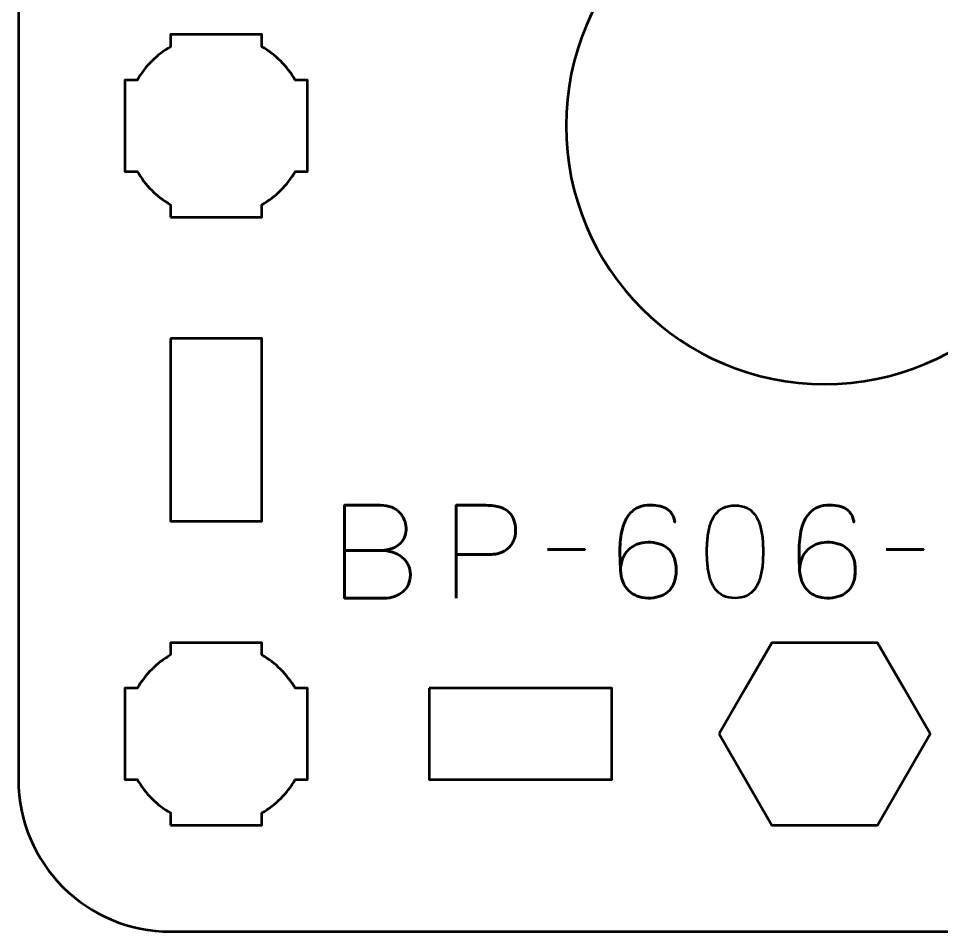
# Model space of a CAD drawing. Header units: centimetres. Extents: x -16.2 to -4.8, y -20.5 to -9.2.
# Drawn here: x -10.15 to -7.116, y -14.5 to -11.497 of the extents above; entities that cross this region are included whole.
import ezdxf

# ---------------------------------------------------------------- set-up
doc = ezdxf.new("R2010")
doc.units = ezdxf.units.CM
doc.header["$MEASUREMENT"] = 0
doc.layers.add('Layer 1', color=7, linetype='Continuous')

msp = doc.modelspace()

# ---------------------------------------------------------------- linework, layer by layer
at = {"layer": 'Layer 1', "lineweight": 53}
for points, knots in [([(-9.64994, -9.19997), (-9.64994, -9.19997), (-5.35007, -9.19997), (-5.35007, -9.19997), (-5.35007, -9.19997), (-5.07293, -9.19997), (-4.84997, -9.42306), (-4.84997, -9.70006), (-4.84997, -9.70006), (-4.84997, -9.70006), (-4.84997, -13.99993), (-4.84997, -13.99993), (-4.84997, -13.99993), (-4.84997, -14.27707), (-5.07293, -14.50003), (-5.35007, -14.50003), (-5.35007, -14.50003), (-5.35007, -14.50003), (-9.64994, -14.50003), (-9.64994, -14.50003), (-9.64994, -14.50003), (-9.92694, -14.50003), (-10.15003, -14.27707), (-10.15003, -13.99993), (-10.15003, -13.99993), (-10.15003, -13.99993), (-10.15003, -9.70006), (-10.15003, -9.70006), (-10.15003, -9.70006), (-10.15003, -9.42306), (-9.92694, -9.19997), (-9.64994, -9.19997)], [0, 0, 0, 0, 0.125, 0.125, 0.125, 0.125, 0.25, 0.25, 0.25, 0.25, 0.375, 0.375, 0.375, 0.375, 0.5, 0.5, 0.5, 0.5, 0.625, 0.625, 0.625, 0.625, 0.75, 0.75, 0.75, 0.75, 0.875, 0.875, 0.875, 0.875, 1, 1, 1, 1]), ([(-7.5, -11), (-7.03063, -11), (-6.65, -11.38063), (-6.65, -11.85), (-6.65, -11.85), (-6.65, -12.31937), (-7.03063, -12.7), (-7.5, -12.7), (-7.5, -12.7), (-7.96937, -12.7), (-8.35, -12.31937), (-8.35, -11.85), (-8.35, -11.85), (-8.35, -11.38063), (-7.96937, -11), (-7.5, -11)], [0, 0, 0, 0, 0.25, 0.25, 0.25, 0.25, 0.5, 0.5, 0.5, 0.5, 0.75, 0.75, 0.75, 0.75, 1, 1, 1, 1]), ([(-9.64999, -12.15006), (-9.64999, -12.15006), (-9.64999, -12.10988), (-9.64999, -12.10988), (-9.64999, -12.10988), (-9.69553, -12.08355), (-9.73349, -12.0456), (-9.75984, -12.00007), (-9.75984, -12.00007), (-9.75984, -12.00007), (-9.79999, -12.00007), (-9.79999, -12.00007), (-9.79999, -12.00007), (-9.79999, -12.00007), (-9.79999, -11.85155), (-9.79999, -11.85155), (-9.79999, -11.85155), (-9.79999, -11.85155), (-9.80001, -11.85), (-9.80001, -11.85), (-9.80001, -11.85), (-9.80001, -11.85), (-9.79999, -11.84845), (-9.79999, -11.84845), (-9.79999, -11.84845), (-9.79999, -11.84845), (-9.79999, -11.70006), (-9.79999, -11.70006), (-9.79999, -11.70006), (-9.79999, -11.70006), (-9.75989, -11.70006), (-9.75989, -11.70006), (-9.75989, -11.70006), (-9.73354, -11.65449), (-9.69555, -11.61649), (-9.64999, -11.59013), (-9.64999, -11.59013), (-9.64999, -11.59013), (-9.64999, -11.55005), (-9.64999, -11.55005), (-9.64999, -11.55005), (-9.64999, -11.55005), (-9.50465, -11.55005), (-9.50465, -11.55005), (-9.50465, -11.55005), (-9.50465, -11.55005), (-9.50001, -11.54999), (-9.50001, -11.54999), (-9.50001, -11.54999), (-9.50001, -11.54999), (-9.49536, -11.55005), (-9.49536, -11.55005), (-9.49536, -11.55005), (-9.49536, -11.55005), (-9.34998, -11.55005), (-9.34998, -11.55005), (-9.34998, -11.55005), (-9.34998, -11.55005), (-9.34998, -11.59013), (-9.34998, -11.59013), (-9.34998, -11.59013), (-9.30441, -11.61649), (-9.26644, -11.65449), (-9.2401, -11.70006), (-9.2401, -11.70006), (-9.2401, -11.70006), (-9.19998, -11.70006), (-9.19998, -11.70006), (-9.19998, -11.70006), (-9.19998, -11.70006), (-9.19998, -12.00007), (-9.19998, -12.00007), (-9.19998, -12.00007), (-9.19998, -12.00007), (-9.24015, -12.00007), (-9.24015, -12.00007), (-9.24015, -12.00007), (-9.26649, -12.0456), (-9.30445, -12.08355), (-9.34998, -12.10988), (-9.34998, -12.10988), (-9.34998, -12.10988), (-9.34998, -12.15006), (-9.34998, -12.15006), (-9.34998, -12.15006), (-9.34998, -12.15006), (-9.64999, -12.15006), (-9.64999, -12.15006)], [0, 0, 0, 0, 0.0454545, 0.0454545, 0.0454545, 0.0454545, 0.0909091, 0.0909091, 0.0909091, 0.0909091, 0.1363636, 0.1363636, 0.1363636, 0.1363636, 0.1818182, 0.1818182, 0.1818182, 0.1818182, 0.2272727, 0.2272727, 0.2272727, 0.2272727, 0.2727273, 0.2727273, 0.2727273, 0.2727273, 0.3181818, 0.3181818, 0.3181818, 0.3181818, 0.3636364, 0.3636364, 0.3636364, 0.3636364, 0.4090909, 0.4090909, 0.4090909, 0.4090909, 0.4545455, 0.4545455, 0.4545455, 0.4545455, 0.5, 0.5, 0.5, 0.5, 0.5454545, 0.5454545, 0.5454545, 0.5454545, 0.5909091, 0.5909091, 0.5909091, 0.5909091, 0.6363636, 0.6363636, 0.6363636, 0.6363636, 0.6818182, 0.6818182, 0.6818182, 0.6818182, 0.7272727, 0.7272727, 0.7272727, 0.7272727, 0.7727273, 0.7727273, 0.7727273, 0.7727273, 0.8181818, 0.8181818, 0.8181818, 0.8181818, 0.8636364, 0.8636364, 0.8636364, 0.8636364, 0.9090909, 0.9090909, 0.9090909, 0.9090909, 0.9545455, 0.9545455, 0.9545455, 0.9545455, 1, 1, 1, 1]), ([(-9.64994, -12.54998), (-9.64994, -12.54998), (-9.34993, -12.54998), (-9.34993, -12.54998), (-9.34993, -12.54998), (-9.34993, -12.54998), (-9.34993, -13.14998), (-9.34993, -13.14998), (-9.34993, -13.14998), (-9.34993, -13.14998), (-9.64994, -13.14998), (-9.64994, -13.14998), (-9.64994, -13.14998), (-9.64994, -13.14998), (-9.64994, -12.54998), (-9.64994, -12.54998)], [0, 0, 0, 0, 0.25, 0.25, 0.25, 0.25, 0.5, 0.5, 0.5, 0.5, 0.75, 0.75, 0.75, 0.75, 1, 1, 1, 1]), ([(-9.64999, -14.15006), (-9.64999, -14.15006), (-9.64999, -14.10988), (-9.64999, -14.10988), (-9.64999, -14.10988), (-9.69553, -14.08355), (-9.73349, -14.0456), (-9.75984, -14.00007), (-9.75984, -14.00007), (-9.75984, -14.00007), (-9.79999, -14.00007), (-9.79999, -14.00007), (-9.79999, -14.00007), (-9.79999, -14.00007), (-9.79999, -13.85155), (-9.79999, -13.85155), (-9.79999, -13.85155), (-9.79999, -13.85155), (-9.80001, -13.85), (-9.80001, -13.85), (-9.80001, -13.85), (-9.80001, -13.85), (-9.79999, -13.84845), (-9.79999, -13.84845), (-9.79999, -13.84845), (-9.79999, -13.84845), (-9.79999, -13.70006), (-9.79999, -13.70006), (-9.79999, -13.70006), (-9.79999, -13.70006), (-9.75989, -13.70006), (-9.75989, -13.70006), (-9.75989, -13.70006), (-9.73354, -13.65449), (-9.69555, -13.61649), (-9.64999, -13.59013), (-9.64999, -13.59013), (-9.64999, -13.59013), (-9.64999, -13.55005), (-9.64999, -13.55005), (-9.64999, -13.55005), (-9.64999, -13.55005), (-9.50465, -13.55005), (-9.50465, -13.55005), (-9.50465, -13.55005), (-9.50465, -13.55005), (-9.50001, -13.54999), (-9.50001, -13.54999), (-9.50001, -13.54999), (-9.50001, -13.54999), (-9.49536, -13.55005), (-9.49536, -13.55005), (-9.49536, -13.55005), (-9.49536, -13.55005), (-9.34998, -13.55005), (-9.34998, -13.55005), (-9.34998, -13.55005), (-9.34998, -13.55005), (-9.34998, -13.59013), (-9.34998, -13.59013), (-9.34998, -13.59013), (-9.30441, -13.61649), (-9.26644, -13.65449), (-9.2401, -13.70006), (-9.2401, -13.70006), (-9.2401, -13.70006), (-9.19998, -13.70006), (-9.19998, -13.70006), (-9.19998, -13.70006), (-9.19998, -13.70006), (-9.19998, -14.00007), (-9.19998, -14.00007), (-9.19998, -14.00007), (-9.19998, -14.00007), (-9.24015, -14.00007), (-9.24015, -14.00007), (-9.24015, -14.00007), (-9.26649, -14.0456), (-9.30445, -14.08355), (-9.34998, -14.10988), (-9.34998, -14.10988), (-9.34998, -14.10988), (-9.34998, -14.15006), (-9.34998, -14.15006), (-9.34998, -14.15006), (-9.34998, -14.15006), (-9.64999, -14.15006), (-9.64999, -14.15006)], [0, 0, 0, 0, 0.0454545, 0.0454545, 0.0454545, 0.0454545, 0.0909091, 0.0909091, 0.0909091, 0.0909091, 0.1363636, 0.1363636, 0.1363636, 0.1363636, 0.1818182, 0.1818182, 0.1818182, 0.1818182, 0.2272727, 0.2272727, 0.2272727, 0.2272727, 0.2727273, 0.2727273, 0.2727273, 0.2727273, 0.3181818, 0.3181818, 0.3181818, 0.3181818, 0.3636364, 0.3636364, 0.3636364, 0.3636364, 0.4090909, 0.4090909, 0.4090909, 0.4090909, 0.4545455, 0.4545455, 0.4545455, 0.4545455, 0.5, 0.5, 0.5, 0.5, 0.5454545, 0.5454545, 0.5454545, 0.5454545, 0.5909091, 0.5909091, 0.5909091, 0.5909091, 0.6363636, 0.6363636, 0.6363636, 0.6363636, 0.6818182, 0.6818182, 0.6818182, 0.6818182, 0.7272727, 0.7272727, 0.7272727, 0.7272727, 0.7727273, 0.7727273, 0.7727273, 0.7727273, 0.8181818, 0.8181818, 0.8181818, 0.8181818, 0.8636364, 0.8636364, 0.8636364, 0.8636364, 0.9090909, 0.9090909, 0.9090909, 0.9090909, 0.9545455, 0.9545455, 0.9545455, 0.9545455, 1, 1, 1, 1]), ([(-7.84641, -13.85), (-7.84641, -13.85), (-7.75981, -13.7), (-7.75981, -13.7), (-7.75981, -13.7), (-7.75981, -13.7), (-7.6732, -13.55), (-7.6732, -13.55), (-7.6732, -13.55), (-7.6732, -13.55), (-7.5, -13.55), (-7.5, -13.55), (-7.5, -13.55), (-7.5, -13.55), (-7.3268, -13.55), (-7.3268, -13.55), (-7.3268, -13.55), (-7.3268, -13.55), (-7.24019, -13.7), (-7.24019, -13.7), (-7.24019, -13.7), (-7.24019, -13.7), (-7.15359, -13.85), (-7.15359, -13.85), (-7.15359, -13.85), (-7.15359, -13.85), (-7.24019, -14), (-7.24019, -14), (-7.24019, -14), (-7.24019, -14), (-7.3268, -14.15), (-7.3268, -14.15), (-7.3268, -14.15), (-7.3268, -14.15), (-7.5, -14.15), (-7.5, -14.15), (-7.5, -14.15), (-7.5, -14.15), (-7.6732, -14.15), (-7.6732, -14.15), (-7.6732, -14.15), (-7.6732, -14.15), (-7.75981, -14), (-7.75981, -14), (-7.75981, -14), (-7.75981, -14), (-7.84641, -13.85), (-7.84641, -13.85)], [0, 0, 0, 0, 0.0833333, 0.0833333, 0.0833333, 0.0833333, 0.1666667, 0.1666667, 0.1666667, 0.1666667, 0.25, 0.25, 0.25, 0.25, 0.3333333, 0.3333333, 0.3333333, 0.3333333, 0.4166667, 0.4166667, 0.4166667, 0.4166667, 0.5, 0.5, 0.5, 0.5, 0.5833333, 0.5833333, 0.5833333, 0.5833333, 0.6666667, 0.6666667, 0.6666667, 0.6666667, 0.75, 0.75, 0.75, 0.75, 0.8333333, 0.8333333, 0.8333333, 0.8333333, 0.9166667, 0.9166667, 0.9166667, 0.9166667, 1, 1, 1, 1]), ([(-8.79999, -13.69993), (-8.79999, -13.69993), (-8.19998, -13.69993), (-8.19998, -13.69993), (-8.19998, -13.69993), (-8.19998, -13.69993), (-8.19998, -13.99993), (-8.19998, -13.99993), (-8.19998, -13.99993), (-8.19998, -13.99993), (-8.79999, -13.99993), (-8.79999, -13.99993), (-8.79999, -13.99993), (-8.79999, -13.99993), (-8.79999, -13.69993), (-8.79999, -13.69993)], [0, 0, 0, 0, 0.25, 0.25, 0.25, 0.25, 0.5, 0.5, 0.5, 0.5, 0.75, 0.75, 0.75, 0.75, 1, 1, 1, 1])]:
    msp.add_open_spline(points, degree=3, knots=knots, dxfattribs=at)
at = {"layer": 'Layer 1', "color": 5, "lineweight": 53}
for points, knots in [([(-9.07779, -13.24636), (-9.07779, -13.24636), (-8.96053, -13.24636), (-8.96053, -13.24636), (-8.96053, -13.24636), (-8.94529, -13.24629), (-8.93231, -13.24418), (-8.92137, -13.24001), (-8.92137, -13.24001), (-8.9105, -13.23592), (-8.90169, -13.23035), (-8.89484, -13.22336), (-8.89484, -13.22336), (-8.888, -13.21638), (-8.88306, -13.20848), (-8.87995, -13.19973), (-8.87995, -13.19973), (-8.87692, -13.19105), (-8.87551, -13.18202), (-8.87586, -13.17271), (-8.87586, -13.17271), (-8.87629, -13.16339), (-8.87826, -13.15436), (-8.88179, -13.14554), (-8.88179, -13.14554), (-8.88525, -13.13672), (-8.89047, -13.12875), (-8.89731, -13.12162), (-8.89731, -13.12162), (-8.90415, -13.1145), (-8.91269, -13.10885), (-8.92306, -13.10469), (-8.92306, -13.10469), (-8.93344, -13.10046), (-8.94564, -13.09827), (-8.95968, -13.0982), (-8.95968, -13.0982), (-8.95968, -13.0982), (-9.07779, -13.0982), (-9.07779, -13.0982), (-9.07779, -13.0982), (-9.07779, -13.0982), (-9.07779, -13.40342), (-9.07779, -13.40342), (-9.07779, -13.40342), (-9.07779, -13.40342), (-8.94783, -13.40342), (-8.94783, -13.40342), (-8.94783, -13.40342), (-8.93569, -13.40342), (-8.9244, -13.40166), (-8.91396, -13.3982), (-8.91396, -13.3982), (-8.90352, -13.39467), (-8.89442, -13.38966), (-8.88652, -13.38296), (-8.88652, -13.38296), (-8.87868, -13.37633), (-8.87255, -13.36828), (-8.86817, -13.35876), (-8.86817, -13.35876), (-8.8638, -13.34923), (-8.86154, -13.33844), (-8.86147, -13.32637), (-8.86147, -13.32637), (-8.86175, -13.31424), (-8.86429, -13.3033), (-8.86916, -13.2935), (-8.86916, -13.2935), (-8.87403, -13.28369), (-8.8808, -13.27529), (-8.88955, -13.26824), (-8.88955, -13.26824), (-8.8983, -13.26125), (-8.90874, -13.25582), (-8.92074, -13.25208), (-8.92074, -13.25208), (-8.93273, -13.24834), (-8.94599, -13.24644), (-8.96053, -13.24636), (-8.96053, -13.24636), (-8.94599, -13.24644), (-8.93273, -13.24834), (-8.92074, -13.25208), (-8.92074, -13.25208), (-8.90874, -13.25582), (-8.8983, -13.26125), (-8.88955, -13.26824), (-8.88955, -13.26824), (-8.8808, -13.27529), (-8.87403, -13.28369), (-8.86916, -13.2935), (-8.86916, -13.2935), (-8.86429, -13.3033), (-8.86175, -13.31424), (-8.86147, -13.32637), (-8.86147, -13.32637), (-8.86154, -13.33844), (-8.8638, -13.34923), (-8.86817, -13.35876), (-8.86817, -13.35876), (-8.87255, -13.36828), (-8.87868, -13.37633), (-8.88652, -13.38296), (-8.88652, -13.38296), (-8.89442, -13.38966), (-8.90352, -13.39467), (-8.91396, -13.3982), (-8.91396, -13.3982), (-8.9244, -13.40166), (-8.93569, -13.40342), (-8.94783, -13.40342), (-8.94783, -13.40342), (-8.94783, -13.40342), (-9.07779, -13.40342), (-9.07779, -13.40342), (-9.07779, -13.40342), (-9.07779, -13.40342), (-9.07779, -13.0982), (-9.07779, -13.0982), (-9.07779, -13.0982), (-9.07779, -13.0982), (-8.95968, -13.0982), (-8.95968, -13.0982), (-8.95968, -13.0982), (-8.94564, -13.09827), (-8.93344, -13.10046), (-8.92306, -13.10469), (-8.92306, -13.10469), (-8.91269, -13.10885), (-8.90415, -13.1145), (-8.89731, -13.12162), (-8.89731, -13.12162), (-8.89047, -13.12875), (-8.88525, -13.13672), (-8.88179, -13.14554), (-8.88179, -13.14554), (-8.87826, -13.15436), (-8.87629, -13.16339), (-8.87586, -13.17271), (-8.87586, -13.17271), (-8.87551, -13.18202), (-8.87692, -13.19105), (-8.87995, -13.19973), (-8.87995, -13.19973), (-8.88306, -13.20848), (-8.888, -13.21638), (-8.89484, -13.22336), (-8.89484, -13.22336), (-8.90169, -13.23035), (-8.9105, -13.23592), (-8.92137, -13.24001), (-8.92137, -13.24001), (-8.93231, -13.24418), (-8.94529, -13.24629), (-8.96053, -13.24636), (-8.96053, -13.24636), (-8.96053, -13.24636), (-9.07779, -13.24636), (-9.07779, -13.24636)], [0, 0, 0, 0, 0.025, 0.025, 0.025, 0.025, 0.05, 0.05, 0.05, 0.05, 0.075, 0.075, 0.075, 0.075, 0.1, 0.1, 0.1, 0.1, 0.125, 0.125, 0.125, 0.125, 0.15, 0.15, 0.15, 0.15, 0.175, 0.175, 0.175, 0.175, 0.2, 0.2, 0.2, 0.2, 0.225, 0.225, 0.225, 0.225, 0.25, 0.25, 0.25, 0.25, 0.275, 0.275, 0.275, 0.275, 0.3, 0.3, 0.3, 0.3, 0.325, 0.325, 0.325, 0.325, 0.35, 0.35, 0.35, 0.35, 0.375, 0.375, 0.375, 0.375, 0.4, 0.4, 0.4, 0.4, 0.425, 0.425, 0.425, 0.425, 0.45, 0.45, 0.45, 0.45, 0.475, 0.475, 0.475, 0.475, 0.5, 0.5, 0.5, 0.5, 0.525, 0.525, 0.525, 0.525, 0.55, 0.55, 0.55, 0.55, 0.575, 0.575, 0.575, 0.575, 0.6, 0.6, 0.6, 0.6, 0.625, 0.625, 0.625, 0.625, 0.65, 0.65, 0.65, 0.65, 0.675, 0.675, 0.675, 0.675, 0.7, 0.7, 0.7, 0.7, 0.725, 0.725, 0.725, 0.725, 0.75, 0.75, 0.75, 0.75, 0.775, 0.775, 0.775, 0.775, 0.8, 0.8, 0.8, 0.8, 0.825, 0.825, 0.825, 0.825, 0.85, 0.85, 0.85, 0.85, 0.875, 0.875, 0.875, 0.875, 0.9, 0.9, 0.9, 0.9, 0.925, 0.925, 0.925, 0.925, 0.95, 0.95, 0.95, 0.95, 0.975, 0.975, 0.975, 0.975, 1, 1, 1, 1]), ([(-8.71161, -13.40342), (-8.71161, -13.40342), (-8.71161, -13.0982), (-8.71161, -13.0982), (-8.71161, -13.0982), (-8.71161, -13.0982), (-8.61424, -13.0982), (-8.61424, -13.0982), (-8.61424, -13.0982), (-8.59477, -13.09827), (-8.57876, -13.10046), (-8.56613, -13.10469), (-8.56613, -13.10469), (-8.55357, -13.10885), (-8.54369, -13.11464), (-8.53656, -13.12198), (-8.53656, -13.12198), (-8.52944, -13.12924), (-8.52436, -13.13757), (-8.52125, -13.14695), (-8.52125, -13.14695), (-8.51822, -13.15634), (-8.51646, -13.16614), (-8.51603, -13.17652), (-8.51603, -13.17652), (-8.51554, -13.18689), (-8.51674, -13.19705), (-8.51956, -13.20692), (-8.51956, -13.20692), (-8.52245, -13.2168), (-8.52732, -13.22576), (-8.53431, -13.23381), (-8.53431, -13.23381), (-8.54122, -13.24185), (-8.5506, -13.24827), (-8.56239, -13.253), (-8.56239, -13.253), (-8.57417, -13.25779), (-8.58877, -13.26019), (-8.6062, -13.26033), (-8.6062, -13.26033), (-8.6062, -13.26033), (-8.71161, -13.26033), (-8.71161, -13.26033), (-8.71161, -13.26033), (-8.71161, -13.26033), (-8.6062, -13.26033), (-8.6062, -13.26033), (-8.6062, -13.26033), (-8.58913, -13.26019), (-8.57466, -13.25779), (-8.56295, -13.253), (-8.56295, -13.253), (-8.55117, -13.24827), (-8.54178, -13.24185), (-8.53473, -13.23381), (-8.53473, -13.23381), (-8.52774, -13.22576), (-8.52273, -13.2168), (-8.51977, -13.20692), (-8.51977, -13.20692), (-8.51681, -13.19705), (-8.51554, -13.18689), (-8.51603, -13.17652), (-8.51603, -13.17652), (-8.51646, -13.16614), (-8.51822, -13.15634), (-8.52139, -13.14695), (-8.52139, -13.14695), (-8.5245, -13.13757), (-8.52972, -13.12924), (-8.53685, -13.12198), (-8.53685, -13.12198), (-8.54404, -13.11464), (-8.55392, -13.10885), (-8.56648, -13.10469), (-8.56648, -13.10469), (-8.57911, -13.10046), (-8.59498, -13.09827), (-8.61424, -13.0982), (-8.61424, -13.0982), (-8.61424, -13.0982), (-8.71161, -13.0982), (-8.71161, -13.0982), (-8.71161, -13.0982), (-8.71161, -13.0982), (-8.71161, -13.40342), (-8.71161, -13.40342)], [0, 0, 0, 0, 0.0454545, 0.0454545, 0.0454545, 0.0454545, 0.0909091, 0.0909091, 0.0909091, 0.0909091, 0.1363636, 0.1363636, 0.1363636, 0.1363636, 0.1818182, 0.1818182, 0.1818182, 0.1818182, 0.2272727, 0.2272727, 0.2272727, 0.2272727, 0.2727273, 0.2727273, 0.2727273, 0.2727273, 0.3181818, 0.3181818, 0.3181818, 0.3181818, 0.3636364, 0.3636364, 0.3636364, 0.3636364, 0.4090909, 0.4090909, 0.4090909, 0.4090909, 0.4545455, 0.4545455, 0.4545455, 0.4545455, 0.5, 0.5, 0.5, 0.5, 0.5454545, 0.5454545, 0.5454545, 0.5454545, 0.5909091, 0.5909091, 0.5909091, 0.5909091, 0.6363636, 0.6363636, 0.6363636, 0.6363636, 0.6818182, 0.6818182, 0.6818182, 0.6818182, 0.7272727, 0.7272727, 0.7272727, 0.7272727, 0.7727273, 0.7727273, 0.7727273, 0.7727273, 0.8181818, 0.8181818, 0.8181818, 0.8181818, 0.8636364, 0.8636364, 0.8636364, 0.8636364, 0.9090909, 0.9090909, 0.9090909, 0.9090909, 0.9545455, 0.9545455, 0.9545455, 0.9545455, 1, 1, 1, 1]), ([(-8.17102, -13.31156), (-8.17095, -13.29773), (-8.1687, -13.28524), (-8.16418, -13.27395), (-8.16418, -13.27395), (-8.15974, -13.26273), (-8.15346, -13.25307), (-8.14534, -13.24495), (-8.14534, -13.24495), (-8.1373, -13.23691), (-8.12777, -13.2307), (-8.11691, -13.22633), (-8.11691, -13.22633), (-8.10604, -13.22195), (-8.09412, -13.21977), (-8.08128, -13.21969), (-8.08128, -13.21969), (-8.06837, -13.21962), (-8.0563, -13.22125), (-8.04508, -13.22449), (-8.04508, -13.22449), (-8.03386, -13.22767), (-8.02406, -13.23289), (-8.01552, -13.24009), (-8.01552, -13.24009), (-8.00698, -13.24721), (-8.00028, -13.25667), (-7.99548, -13.26845), (-7.99548, -13.26845), (-7.99069, -13.28023), (-7.98822, -13.29455), (-7.98815, -13.31156), (-7.98815, -13.31156), (-7.98822, -13.32856), (-7.99069, -13.34288), (-7.99548, -13.35467), (-7.99548, -13.35467), (-8.00028, -13.36645), (-8.00698, -13.3759), (-8.01552, -13.38303), (-8.01552, -13.38303), (-8.02406, -13.39023), (-8.03386, -13.39545), (-8.04508, -13.39862), (-8.04508, -13.39862), (-8.0563, -13.40187), (-8.06837, -13.40349), (-8.08128, -13.40342), (-8.08128, -13.40342), (-8.09412, -13.40335), (-8.1059, -13.40116), (-8.1167, -13.39679), (-8.1167, -13.39679), (-8.12742, -13.39241), (-8.13673, -13.3862), (-8.14471, -13.37809), (-8.14471, -13.37809), (-8.15268, -13.37005), (-8.15896, -13.36038), (-8.16347, -13.34909), (-8.16347, -13.34909), (-8.16806, -13.33787), (-8.17053, -13.32539), (-8.17102, -13.31156), (-8.17102, -13.31156), (-8.17131, -13.30457), (-8.17166, -13.29625), (-8.17215, -13.28658), (-8.17215, -13.28658), (-8.17265, -13.27684), (-8.17293, -13.26626), (-8.173, -13.2549), (-8.173, -13.2549), (-8.17307, -13.24347), (-8.17272, -13.23169), (-8.1718, -13.21962), (-8.1718, -13.21962), (-8.17095, -13.20749), (-8.16926, -13.19556), (-8.16679, -13.18378), (-8.16679, -13.18378), (-8.16432, -13.17207), (-8.16079, -13.16099), (-8.15614, -13.15062), (-8.15614, -13.15062), (-8.15148, -13.14025), (-8.14548, -13.13108), (-8.13807, -13.1231), (-8.13807, -13.1231), (-8.1306, -13.11513), (-8.12149, -13.10885), (-8.1107, -13.10427), (-8.1107, -13.10427), (-8.0999, -13.09975), (-8.08713, -13.09742), (-8.07239, -13.09735), (-8.07239, -13.09735), (-8.05955, -13.09742), (-8.04868, -13.09869), (-8.03965, -13.10116), (-8.03965, -13.10116), (-8.03062, -13.10363), (-8.02321, -13.10695), (-8.01728, -13.11104), (-8.01728, -13.11104), (-8.01143, -13.1152), (-8.00677, -13.11972), (-8.00339, -13.12473), (-8.00339, -13.12473), (-8, -13.12967), (-7.99746, -13.13468), (-7.99591, -13.13969), (-7.99591, -13.13969), (-7.99428, -13.14469), (-7.99323, -13.14935), (-7.9928, -13.15366), (-7.9928, -13.15366), (-7.99323, -13.14935), (-7.99428, -13.14469), (-7.99591, -13.13969), (-7.99591, -13.13969), (-7.99746, -13.13468), (-8, -13.12967), (-8.00339, -13.12473), (-8.00339, -13.12473), (-8.00677, -13.11972), (-8.01143, -13.1152), (-8.01728, -13.11104), (-8.01728, -13.11104), (-8.02321, -13.10695), (-8.03062, -13.10363), (-8.03965, -13.10116), (-8.03965, -13.10116), (-8.04868, -13.09869), (-8.05955, -13.09742), (-8.07239, -13.09735), (-8.07239, -13.09735), (-8.08713, -13.09742), (-8.0999, -13.09975), (-8.1107, -13.10427), (-8.1107, -13.10427), (-8.12149, -13.10885), (-8.1306, -13.11513), (-8.13807, -13.1231), (-8.13807, -13.1231), (-8.14548, -13.13108), (-8.15148, -13.14025), (-8.15614, -13.15062), (-8.15614, -13.15062), (-8.16079, -13.16099), (-8.16432, -13.17207), (-8.16679, -13.18378), (-8.16679, -13.18378), (-8.16926, -13.19556), (-8.17095, -13.20749), (-8.1718, -13.21962), (-8.1718, -13.21962), (-8.17272, -13.23169), (-8.17307, -13.24347), (-8.173, -13.2549), (-8.173, -13.2549), (-8.17293, -13.26626), (-8.17265, -13.27684), (-8.17215, -13.28658), (-8.17215, -13.28658), (-8.17166, -13.29625), (-8.17131, -13.30457), (-8.17102, -13.31156), (-8.17102, -13.31156), (-8.17053, -13.32539), (-8.16806, -13.33787), (-8.16347, -13.34909), (-8.16347, -13.34909), (-8.15896, -13.36038), (-8.15268, -13.37005), (-8.14471, -13.37809), (-8.14471, -13.37809), (-8.13673, -13.3862), (-8.12742, -13.39241), (-8.1167, -13.39679), (-8.1167, -13.39679), (-8.1059, -13.40116), (-8.09412, -13.40335), (-8.08128, -13.40342), (-8.08128, -13.40342), (-8.06837, -13.40349), (-8.0563, -13.40187), (-8.04508, -13.39862), (-8.04508, -13.39862), (-8.03386, -13.39545), (-8.02406, -13.39023), (-8.01552, -13.38303), (-8.01552, -13.38303), (-8.00698, -13.3759), (-8.00028, -13.36645), (-7.99548, -13.35467), (-7.99548, -13.35467), (-7.99069, -13.34288), (-7.98822, -13.32856), (-7.98815, -13.31156), (-7.98815, -13.31156), (-7.98822, -13.29455), (-7.99069, -13.28023), (-7.99548, -13.26845), (-7.99548, -13.26845), (-8.00028, -13.25667), (-8.00698, -13.24721), (-8.01552, -13.24009), (-8.01552, -13.24009), (-8.02406, -13.23289), (-8.03386, -13.22767), (-8.04508, -13.22449), (-8.04508, -13.22449), (-8.0563, -13.22125), (-8.06837, -13.21962), (-8.08128, -13.21969), (-8.08128, -13.21969), (-8.09412, -13.21977), (-8.10604, -13.22195), (-8.11691, -13.22633), (-8.11691, -13.22633), (-8.12777, -13.2307), (-8.1373, -13.23691), (-8.14534, -13.24495), (-8.14534, -13.24495), (-8.15346, -13.25307), (-8.15974, -13.26273), (-8.16418, -13.27395), (-8.16418, -13.27395), (-8.1687, -13.28524), (-8.17095, -13.29773), (-8.17102, -13.31156)], [0, 0, 0, 0, 0.0172414, 0.0172414, 0.0172414, 0.0172414, 0.0344828, 0.0344828, 0.0344828, 0.0344828, 0.0517241, 0.0517241, 0.0517241, 0.0517241, 0.0689655, 0.0689655, 0.0689655, 0.0689655, 0.0862069, 0.0862069, 0.0862069, 0.0862069, 0.1034483, 0.1034483, 0.1034483, 0.1034483, 0.1206897, 0.1206897, 0.1206897, 0.1206897, 0.137931, 0.137931, 0.137931, 0.137931, 0.1551724, 0.1551724, 0.1551724, 0.1551724, 0.1724138, 0.1724138, 0.1724138, 0.1724138, 0.1896552, 0.1896552, 0.1896552, 0.1896552, 0.2068966, 0.2068966, 0.2068966, 0.2068966, 0.2241379, 0.2241379, 0.2241379, 0.2241379, 0.2413793, 0.2413793, 0.2413793, 0.2413793, 0.2586207, 0.2586207, 0.2586207, 0.2586207, 0.2758621, 0.2758621, 0.2758621, 0.2758621, 0.2931034, 0.2931034, 0.2931034, 0.2931034, 0.3103448, 0.3103448, 0.3103448, 0.3103448, 0.3275862, 0.3275862, 0.3275862, 0.3275862, 0.3448276, 0.3448276, 0.3448276, 0.3448276, 0.362069, 0.362069, 0.362069, 0.362069, 0.3793103, 0.3793103, 0.3793103, 0.3793103, 0.3965517, 0.3965517, 0.3965517, 0.3965517, 0.4137931, 0.4137931, 0.4137931, 0.4137931, 0.4310345, 0.4310345, 0.4310345, 0.4310345, 0.4482759, 0.4482759, 0.4482759, 0.4482759, 0.4655172, 0.4655172, 0.4655172, 0.4655172, 0.4827586, 0.4827586, 0.4827586, 0.4827586, 0.5, 0.5, 0.5, 0.5, 0.5172414, 0.5172414, 0.5172414, 0.5172414, 0.5344828, 0.5344828, 0.5344828, 0.5344828, 0.5517241, 0.5517241, 0.5517241, 0.5517241, 0.5689655, 0.5689655, 0.5689655, 0.5689655, 0.5862069, 0.5862069, 0.5862069, 0.5862069, 0.6034483, 0.6034483, 0.6034483, 0.6034483, 0.6206897, 0.6206897, 0.6206897, 0.6206897, 0.637931, 0.637931, 0.637931, 0.637931, 0.6551724, 0.6551724, 0.6551724, 0.6551724, 0.6724138, 0.6724138, 0.6724138, 0.6724138, 0.6896552, 0.6896552, 0.6896552, 0.6896552, 0.7068966, 0.7068966, 0.7068966, 0.7068966, 0.7241379, 0.7241379, 0.7241379, 0.7241379, 0.7413793, 0.7413793, 0.7413793, 0.7413793, 0.7586207, 0.7586207, 0.7586207, 0.7586207, 0.7758621, 0.7758621, 0.7758621, 0.7758621, 0.7931034, 0.7931034, 0.7931034, 0.7931034, 0.8103448, 0.8103448, 0.8103448, 0.8103448, 0.8275862, 0.8275862, 0.8275862, 0.8275862, 0.8448276, 0.8448276, 0.8448276, 0.8448276, 0.862069, 0.862069, 0.862069, 0.862069, 0.8793103, 0.8793103, 0.8793103, 0.8793103, 0.8965517, 0.8965517, 0.8965517, 0.8965517, 0.9137931, 0.9137931, 0.9137931, 0.9137931, 0.9310345, 0.9310345, 0.9310345, 0.9310345, 0.9482759, 0.9482759, 0.9482759, 0.9482759, 0.9655172, 0.9655172, 0.9655172, 0.9655172, 0.9827586, 0.9827586, 0.9827586, 0.9827586, 1, 1, 1, 1]), ([(-7.79468, -13.40342), (-7.77987, -13.40335), (-7.7671, -13.40074), (-7.75644, -13.39566), (-7.75644, -13.39566), (-7.74586, -13.39058), (-7.73704, -13.38331), (-7.72999, -13.37407), (-7.72999, -13.37407), (-7.723, -13.36476), (-7.7175, -13.35375), (-7.71341, -13.34105), (-7.71341, -13.34105), (-7.70938, -13.32835), (-7.70649, -13.31445), (-7.70487, -13.29921), (-7.70487, -13.29921), (-7.70317, -13.28397), (-7.70233, -13.26795), (-7.7024, -13.25102), (-7.7024, -13.25102), (-7.70233, -13.23416), (-7.70317, -13.21814), (-7.70487, -13.20297), (-7.70487, -13.20297), (-7.70649, -13.1878), (-7.70938, -13.17383), (-7.71341, -13.16113), (-7.71341, -13.16113), (-7.7175, -13.1485), (-7.723, -13.1375), (-7.72999, -13.12811), (-7.72999, -13.12811), (-7.73704, -13.1188), (-7.74586, -13.11153), (-7.75644, -13.10645), (-7.75644, -13.10645), (-7.7671, -13.1013), (-7.77987, -13.09869), (-7.79468, -13.09862), (-7.79468, -13.09862), (-7.8095, -13.09869), (-7.82227, -13.1013), (-7.83293, -13.10645), (-7.83293, -13.10645), (-7.84351, -13.11153), (-7.85233, -13.1188), (-7.85938, -13.12811), (-7.85938, -13.12811), (-7.86637, -13.1375), (-7.87187, -13.1485), (-7.87596, -13.16113), (-7.87596, -13.16113), (-7.87999, -13.17383), (-7.88288, -13.1878), (-7.8845, -13.20297), (-7.8845, -13.20297), (-7.88619, -13.21814), (-7.88704, -13.23416), (-7.88697, -13.25102), (-7.88697, -13.25102), (-7.88704, -13.26795), (-7.88619, -13.28397), (-7.8845, -13.29921), (-7.8845, -13.29921), (-7.88288, -13.31445), (-7.87999, -13.32835), (-7.87596, -13.34105), (-7.87596, -13.34105), (-7.87187, -13.35375), (-7.86637, -13.36476), (-7.85938, -13.37407), (-7.85938, -13.37407), (-7.85233, -13.38331), (-7.84351, -13.39058), (-7.83293, -13.39566), (-7.83293, -13.39566), (-7.82227, -13.40074), (-7.8095, -13.40335), (-7.79468, -13.40342)], [0, 0, 0, 0, 0.05, 0.05, 0.05, 0.05, 0.1, 0.1, 0.1, 0.1, 0.15, 0.15, 0.15, 0.15, 0.2, 0.2, 0.2, 0.2, 0.25, 0.25, 0.25, 0.25, 0.3, 0.3, 0.3, 0.3, 0.35, 0.35, 0.35, 0.35, 0.4, 0.4, 0.4, 0.4, 0.45, 0.45, 0.45, 0.45, 0.5, 0.5, 0.5, 0.5, 0.55, 0.55, 0.55, 0.55, 0.6, 0.6, 0.6, 0.6, 0.65, 0.65, 0.65, 0.65, 0.7, 0.7, 0.7, 0.7, 0.75, 0.75, 0.75, 0.75, 0.8, 0.8, 0.8, 0.8, 0.85, 0.85, 0.85, 0.85, 0.9, 0.9, 0.9, 0.9, 0.95, 0.95, 0.95, 0.95, 1, 1, 1, 1]), ([(-7.79468, -13.40342), (-7.77987, -13.40335), (-7.7671, -13.40074), (-7.75644, -13.39566), (-7.75644, -13.39566), (-7.74586, -13.39058), (-7.73704, -13.38331), (-7.72999, -13.37407), (-7.72999, -13.37407), (-7.723, -13.36476), (-7.7175, -13.35375), (-7.71341, -13.34105), (-7.71341, -13.34105), (-7.70938, -13.32835), (-7.70649, -13.31445), (-7.70487, -13.29921), (-7.70487, -13.29921), (-7.70317, -13.28397), (-7.70233, -13.26795), (-7.7024, -13.25102), (-7.7024, -13.25102), (-7.70233, -13.23416), (-7.70317, -13.21814), (-7.70487, -13.20297), (-7.70487, -13.20297), (-7.70649, -13.1878), (-7.70938, -13.17383), (-7.71341, -13.16113), (-7.71341, -13.16113), (-7.7175, -13.1485), (-7.723, -13.1375), (-7.72999, -13.12811), (-7.72999, -13.12811), (-7.73704, -13.1188), (-7.74586, -13.11153), (-7.75644, -13.10645), (-7.75644, -13.10645), (-7.7671, -13.1013), (-7.77987, -13.09869), (-7.79468, -13.09862), (-7.79468, -13.09862), (-7.8095, -13.09869), (-7.82227, -13.1013), (-7.83293, -13.10645), (-7.83293, -13.10645), (-7.84351, -13.11153), (-7.85233, -13.1188), (-7.85938, -13.12811), (-7.85938, -13.12811), (-7.86637, -13.1375), (-7.87187, -13.1485), (-7.87596, -13.16113), (-7.87596, -13.16113), (-7.87999, -13.17383), (-7.88288, -13.1878), (-7.8845, -13.20297), (-7.8845, -13.20297), (-7.88619, -13.21814), (-7.88704, -13.23416), (-7.88697, -13.25102), (-7.88697, -13.25102), (-7.88704, -13.26795), (-7.88619, -13.28397), (-7.8845, -13.29921), (-7.8845, -13.29921), (-7.88288, -13.31445), (-7.87999, -13.32835), (-7.87596, -13.34105), (-7.87596, -13.34105), (-7.87187, -13.35375), (-7.86637, -13.36476), (-7.85938, -13.37407), (-7.85938, -13.37407), (-7.85233, -13.38331), (-7.84351, -13.39058), (-7.83293, -13.39566), (-7.83293, -13.39566), (-7.82227, -13.40074), (-7.8095, -13.40335), (-7.79468, -13.40342)], [0, 0, 0, 0, 0.05, 0.05, 0.05, 0.05, 0.1, 0.1, 0.1, 0.1, 0.15, 0.15, 0.15, 0.15, 0.2, 0.2, 0.2, 0.2, 0.25, 0.25, 0.25, 0.25, 0.3, 0.3, 0.3, 0.3, 0.35, 0.35, 0.35, 0.35, 0.4, 0.4, 0.4, 0.4, 0.45, 0.45, 0.45, 0.45, 0.5, 0.5, 0.5, 0.5, 0.55, 0.55, 0.55, 0.55, 0.6, 0.6, 0.6, 0.6, 0.65, 0.65, 0.65, 0.65, 0.7, 0.7, 0.7, 0.7, 0.75, 0.75, 0.75, 0.75, 0.8, 0.8, 0.8, 0.8, 0.85, 0.85, 0.85, 0.85, 0.9, 0.9, 0.9, 0.9, 0.95, 0.95, 0.95, 0.95, 1, 1, 1, 1]), ([(-7.58217, -13.31156), (-7.5821, -13.29773), (-7.57985, -13.28524), (-7.57533, -13.27395), (-7.57533, -13.27395), (-7.57089, -13.26273), (-7.56461, -13.25307), (-7.55649, -13.24495), (-7.55649, -13.24495), (-7.54845, -13.23691), (-7.53892, -13.2307), (-7.52806, -13.22633), (-7.52806, -13.22633), (-7.51719, -13.22195), (-7.50527, -13.21977), (-7.49243, -13.21969), (-7.49243, -13.21969), (-7.47952, -13.21962), (-7.46745, -13.22125), (-7.45623, -13.22449), (-7.45623, -13.22449), (-7.44501, -13.22767), (-7.43521, -13.23289), (-7.42667, -13.24009), (-7.42667, -13.24009), (-7.41813, -13.24721), (-7.41143, -13.25667), (-7.40663, -13.26845), (-7.40663, -13.26845), (-7.40184, -13.28023), (-7.39937, -13.29455), (-7.3993, -13.31156), (-7.3993, -13.31156), (-7.39937, -13.32856), (-7.40184, -13.34288), (-7.40663, -13.35467), (-7.40663, -13.35467), (-7.41143, -13.36645), (-7.41813, -13.3759), (-7.42667, -13.38303), (-7.42667, -13.38303), (-7.43521, -13.39023), (-7.44501, -13.39545), (-7.45623, -13.39862), (-7.45623, -13.39862), (-7.46745, -13.40187), (-7.47952, -13.40349), (-7.49243, -13.40342), (-7.49243, -13.40342), (-7.50527, -13.40335), (-7.51705, -13.40116), (-7.52785, -13.39679), (-7.52785, -13.39679), (-7.53857, -13.39241), (-7.54788, -13.3862), (-7.55586, -13.37809), (-7.55586, -13.37809), (-7.56383, -13.37005), (-7.57011, -13.36038), (-7.57462, -13.34909), (-7.57462, -13.34909), (-7.57921, -13.33787), (-7.58168, -13.32539), (-7.58217, -13.31156), (-7.58217, -13.31156), (-7.58246, -13.30457), (-7.58281, -13.29625), (-7.5833, -13.28658), (-7.5833, -13.28658), (-7.5838, -13.27684), (-7.58408, -13.26626), (-7.58415, -13.2549), (-7.58415, -13.2549), (-7.58422, -13.24347), (-7.58387, -13.23169), (-7.58295, -13.21962), (-7.58295, -13.21962), (-7.5821, -13.20749), (-7.58041, -13.19556), (-7.57794, -13.18378), (-7.57794, -13.18378), (-7.57547, -13.17207), (-7.57194, -13.16099), (-7.56729, -13.15062), (-7.56729, -13.15062), (-7.56263, -13.14025), (-7.55663, -13.13108), (-7.54922, -13.1231), (-7.54922, -13.1231), (-7.54175, -13.11513), (-7.53264, -13.10885), (-7.52185, -13.10427), (-7.52185, -13.10427), (-7.51105, -13.09975), (-7.49828, -13.09742), (-7.48354, -13.09735), (-7.48354, -13.09735), (-7.4707, -13.09742), (-7.45983, -13.09869), (-7.4508, -13.10116), (-7.4508, -13.10116), (-7.44177, -13.10363), (-7.43436, -13.10695), (-7.42843, -13.11104), (-7.42843, -13.11104), (-7.42258, -13.1152), (-7.41792, -13.11972), (-7.41454, -13.12473), (-7.41454, -13.12473), (-7.41115, -13.12967), (-7.40861, -13.13468), (-7.40706, -13.13969), (-7.40706, -13.13969), (-7.40543, -13.14469), (-7.40438, -13.14935), (-7.40395, -13.15366), (-7.40395, -13.15366), (-7.40438, -13.14935), (-7.40543, -13.14469), (-7.40706, -13.13969), (-7.40706, -13.13969), (-7.40861, -13.13468), (-7.41115, -13.12967), (-7.41454, -13.12473), (-7.41454, -13.12473), (-7.41792, -13.11972), (-7.42258, -13.1152), (-7.42843, -13.11104), (-7.42843, -13.11104), (-7.43436, -13.10695), (-7.44177, -13.10363), (-7.4508, -13.10116), (-7.4508, -13.10116), (-7.45983, -13.09869), (-7.4707, -13.09742), (-7.48354, -13.09735), (-7.48354, -13.09735), (-7.49828, -13.09742), (-7.51105, -13.09975), (-7.52185, -13.10427), (-7.52185, -13.10427), (-7.53264, -13.10885), (-7.54175, -13.11513), (-7.54922, -13.1231), (-7.54922, -13.1231), (-7.55663, -13.13108), (-7.56263, -13.14025), (-7.56729, -13.15062), (-7.56729, -13.15062), (-7.57194, -13.16099), (-7.57547, -13.17207), (-7.57794, -13.18378), (-7.57794, -13.18378), (-7.58041, -13.19556), (-7.5821, -13.20749), (-7.58295, -13.21962), (-7.58295, -13.21962), (-7.58387, -13.23169), (-7.58422, -13.24347), (-7.58415, -13.2549), (-7.58415, -13.2549), (-7.58408, -13.26626), (-7.5838, -13.27684), (-7.5833, -13.28658), (-7.5833, -13.28658), (-7.58281, -13.29625), (-7.58246, -13.30457), (-7.58217, -13.31156), (-7.58217, -13.31156), (-7.58168, -13.32539), (-7.57921, -13.33787), (-7.57462, -13.34909), (-7.57462, -13.34909), (-7.57011, -13.36038), (-7.56383, -13.37005), (-7.55586, -13.37809), (-7.55586, -13.37809), (-7.54788, -13.3862), (-7.53857, -13.39241), (-7.52785, -13.39679), (-7.52785, -13.39679), (-7.51705, -13.40116), (-7.50527, -13.40335), (-7.49243, -13.40342), (-7.49243, -13.40342), (-7.47952, -13.40349), (-7.46745, -13.40187), (-7.45623, -13.39862), (-7.45623, -13.39862), (-7.44501, -13.39545), (-7.43521, -13.39023), (-7.42667, -13.38303), (-7.42667, -13.38303), (-7.41813, -13.3759), (-7.41143, -13.36645), (-7.40663, -13.35467), (-7.40663, -13.35467), (-7.40184, -13.34288), (-7.39937, -13.32856), (-7.3993, -13.31156), (-7.3993, -13.31156), (-7.39937, -13.29455), (-7.40184, -13.28023), (-7.40663, -13.26845), (-7.40663, -13.26845), (-7.41143, -13.25667), (-7.41813, -13.24721), (-7.42667, -13.24009), (-7.42667, -13.24009), (-7.43521, -13.23289), (-7.44501, -13.22767), (-7.45623, -13.22449), (-7.45623, -13.22449), (-7.46745, -13.22125), (-7.47952, -13.21962), (-7.49243, -13.21969), (-7.49243, -13.21969), (-7.50527, -13.21977), (-7.51719, -13.22195), (-7.52806, -13.22633), (-7.52806, -13.22633), (-7.53892, -13.2307), (-7.54845, -13.23691), (-7.55649, -13.24495), (-7.55649, -13.24495), (-7.56461, -13.25307), (-7.57089, -13.26273), (-7.57533, -13.27395), (-7.57533, -13.27395), (-7.57985, -13.28524), (-7.5821, -13.29773), (-7.58217, -13.31156)], [0, 0, 0, 0, 0.0172414, 0.0172414, 0.0172414, 0.0172414, 0.0344828, 0.0344828, 0.0344828, 0.0344828, 0.0517241, 0.0517241, 0.0517241, 0.0517241, 0.0689655, 0.0689655, 0.0689655, 0.0689655, 0.0862069, 0.0862069, 0.0862069, 0.0862069, 0.1034483, 0.1034483, 0.1034483, 0.1034483, 0.1206897, 0.1206897, 0.1206897, 0.1206897, 0.137931, 0.137931, 0.137931, 0.137931, 0.1551724, 0.1551724, 0.1551724, 0.1551724, 0.1724138, 0.1724138, 0.1724138, 0.1724138, 0.1896552, 0.1896552, 0.1896552, 0.1896552, 0.2068966, 0.2068966, 0.2068966, 0.2068966, 0.2241379, 0.2241379, 0.2241379, 0.2241379, 0.2413793, 0.2413793, 0.2413793, 0.2413793, 0.2586207, 0.2586207, 0.2586207, 0.2586207, 0.2758621, 0.2758621, 0.2758621, 0.2758621, 0.2931034, 0.2931034, 0.2931034, 0.2931034, 0.3103448, 0.3103448, 0.3103448, 0.3103448, 0.3275862, 0.3275862, 0.3275862, 0.3275862, 0.3448276, 0.3448276, 0.3448276, 0.3448276, 0.362069, 0.362069, 0.362069, 0.362069, 0.3793103, 0.3793103, 0.3793103, 0.3793103, 0.3965517, 0.3965517, 0.3965517, 0.3965517, 0.4137931, 0.4137931, 0.4137931, 0.4137931, 0.4310345, 0.4310345, 0.4310345, 0.4310345, 0.4482759, 0.4482759, 0.4482759, 0.4482759, 0.4655172, 0.4655172, 0.4655172, 0.4655172, 0.4827586, 0.4827586, 0.4827586, 0.4827586, 0.5, 0.5, 0.5, 0.5, 0.5172414, 0.5172414, 0.5172414, 0.5172414, 0.5344828, 0.5344828, 0.5344828, 0.5344828, 0.5517241, 0.5517241, 0.5517241, 0.5517241, 0.5689655, 0.5689655, 0.5689655, 0.5689655, 0.5862069, 0.5862069, 0.5862069, 0.5862069, 0.6034483, 0.6034483, 0.6034483, 0.6034483, 0.6206897, 0.6206897, 0.6206897, 0.6206897, 0.637931, 0.637931, 0.637931, 0.637931, 0.6551724, 0.6551724, 0.6551724, 0.6551724, 0.6724138, 0.6724138, 0.6724138, 0.6724138, 0.6896552, 0.6896552, 0.6896552, 0.6896552, 0.7068966, 0.7068966, 0.7068966, 0.7068966, 0.7241379, 0.7241379, 0.7241379, 0.7241379, 0.7413793, 0.7413793, 0.7413793, 0.7413793, 0.7586207, 0.7586207, 0.7586207, 0.7586207, 0.7758621, 0.7758621, 0.7758621, 0.7758621, 0.7931034, 0.7931034, 0.7931034, 0.7931034, 0.8103448, 0.8103448, 0.8103448, 0.8103448, 0.8275862, 0.8275862, 0.8275862, 0.8275862, 0.8448276, 0.8448276, 0.8448276, 0.8448276, 0.862069, 0.862069, 0.862069, 0.862069, 0.8793103, 0.8793103, 0.8793103, 0.8793103, 0.8965517, 0.8965517, 0.8965517, 0.8965517, 0.9137931, 0.9137931, 0.9137931, 0.9137931, 0.9310345, 0.9310345, 0.9310345, 0.9310345, 0.9482759, 0.9482759, 0.9482759, 0.9482759, 0.9655172, 0.9655172, 0.9655172, 0.9655172, 0.9827586, 0.9827586, 0.9827586, 0.9827586, 1, 1, 1, 1]), ([(-8.41105, -13.24382), (-8.41105, -13.24382), (-8.28786, -13.24382), (-8.28786, -13.24382), (-8.28786, -13.24382), (-8.28786, -13.24382), (-8.41105, -13.24382), (-8.41105, -13.24382)], [0, 0, 0, 0, 0.5, 0.5, 0.5, 0.5, 1, 1, 1, 1]), ([(-7.29812, -13.24382), (-7.29812, -13.24382), (-7.17493, -13.24382), (-7.17493, -13.24382), (-7.17493, -13.24382), (-7.17493, -13.24382), (-7.29812, -13.24382), (-7.29812, -13.24382)], [0, 0, 0, 0, 0.5, 0.5, 0.5, 0.5, 1, 1, 1, 1])]:
    msp.add_open_spline(points, degree=3, knots=knots, dxfattribs=at)

doc.saveas('drawing.dxf')
